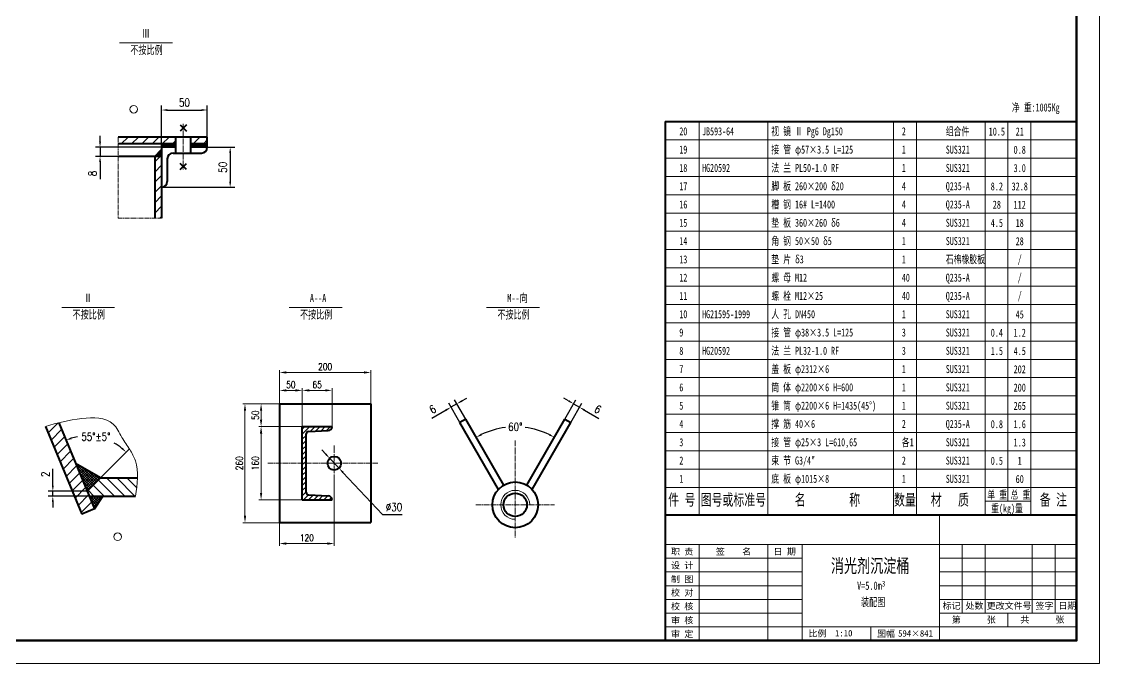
# Model space of a CAD drawing. Extents: x 588 to 78012, y -1551 to 8332.
# Drawn here: x 14825 to 19539, y 1188 to 3995 of the extents above; entities that cross this region are included whole.
import ezdxf
from ezdxf.enums import TextEntityAlignment as Align

# ---------------------------------------------------------------- set-up
doc = ezdxf.new("R2010")
doc.units = 0
doc.header["$LTSCALE"] = 10
doc.header["$PDMODE"] = 1
for name, pattern in [('JXX-L', [2.95, 1.9, -0.25, 0.15, -0.25, 0.15, -0.25]), ('ZXX-L', [3.28, 2.5, -0.3, 0.18, -0.3]), ('ZXX-S', [1.27, 0.75, -0.2, 0.12, -0.2])]:
    doc.linetypes.add(name, pattern=pattern)
doc.layers.get('Defpoints').update_dxf_attribs({"linetype": 'CONTINUOUS'})
doc.layers.add('5剖面线层', color=2, linetype='CONTINUOUS')
doc.layers.add('7标注层', color=4, linetype='CONTINUOUS')
for name, color, linetype, lineweight in [('A 粗实线', 1, 'CONTINUOUS', 40), ('B 细实线', 7, 'CONTINUOUS', 18), ('C 文 字', 2, 'CONTINUOUS', 20), ('D 短中心线', 3, 'ZXX-S', 18), ('E 长中心线', 3, 'ZXX-L', 18), ('I 长双点线', 3, 'JXX-L', 18), ('J 标注尺寸', 2, 'CONTINUOUS', 18)]:
    doc.layers.add(name, color=color, linetype=linetype, lineweight=lineweight)
doc.styles.add('HZTXT', font='SIMFANG.TTF', dxfattribs={"width": 0.75})
doc.styles.get("Standard").update_dxf_attribs({"font": 'SIMFANG.TTF'})
doc.styles.add('TH_GBDIM', font='romans.shx', dxfattribs={"width": 0.8, "bigfont": 'gbcbig.shx'})
doc.styles.add('标题中文', font='SIMFANG.TTF', dxfattribs={"width": 0.7})
doc.dimstyles.new('TH_GBDIM', dxfattribs={"dimscale": 10, "dimtxt": 3.5, "dimasz": 2.5, "dimexe": 2, "dimexo": 0, "dimgap": 1.5, "dimtad": 1, "dimdec": 1, "dimzin": 0, "dimdsep": 46, "dimtxsty": 'TH_GBDIM', "dimcen": 2.5, "dimclrd": 130, "dimclre": 130, "dimclrt": 3, "dimadec": 0, "dimazin": 0, "dimtfac": 0.714286, "dimtdec": 1, "dimtmove": 0, "dimatfit": 3, "dimfxl": 0, "dimtolj": 1, "dimtzin": 0, "dimlwd": -1, "dimlwe": -1, "dimarcsym": 0})
doc.dimstyles.new('通用标注4.0', dxfattribs={"dimscale": 10, "dimtxt": 3, "dimasz": 3, "dimexe": 1, "dimexo": 0, "dimgap": 1, "dimtad": 1, "dimdec": 0, "dimzin": 0, "dimdsep": 46, "dimtxsty": 'Standard', "dimcen": 0, "dimadec": 0, "dimazin": 0, "dimtfac": 0.375, "dimtdec": 0, "dimtmove": 2, "dimatfit": 3, "dimfxl": 0, "dimtzin": 0, "dimarcsym": 0})
pattern_1 = [(45, (-114754.754, -29586.4485), (-5.61266008, 5.61266008), []), (135, (-114754.754, -29586.4485), (-5.61266008, -5.61266008), [])]
pattern_2 = [(45, (-55527.978, -38187.74), (-22.45064, 22.45064), [])]

# ---------------------------------------------------------------- blocks, each defined once
blk = doc.blocks.new('*D98')
at = {"layer": '7标注层', "color": 130}
for p, q in [((14961.9, 1966), (14961.9, 2039.6)), ((15111.8, 1941), (14941.9, 1941)), ((14961.9, 1919.8), (14961.9, 1941)), ((15120.6, 1919.8), (14941.9, 1919.8)), ((14961.9, 1894.8), (14961.9, 1869.8))]:
    blk.add_line(p, q, dxfattribs=at)
for points in [[(14957.7, 1966), (14966, 1966), (14961.9, 1941)], [(14957.7, 1894.8), (14966, 1894.8), (14961.9, 1919.8)]]:
    blk.add_solid(points, dxfattribs=at)
at = {"layer": 'Defpoints', "color": 0}
for p in [(14961.9, 1941), (15111.8, 1941), (15120.6, 1919.8)]:
    blk.add_point(p, dxfattribs=at)
at = {"layer": '7标注层', "color": 3, "insert": (14929.4, 2015.3), "char_height": 35, "attachment_point": 5, "rotation": 90, "style": 'TH_GBDIM'}
blk.add_mtext('\\A1;2{}{}', dxfattribs=at)
blk = doc.blocks.new('*D99')
at = {"layer": '7标注层', "color": 130}
blk.add_line((15170.6, 1999.8), (15297, 2126.1), dxfattribs=at)
for start, end in [(100.0475, 106.5756), (50.9244, 60.6753)]:
    blk.add_arc((15111.8, 1941), 241.9, start, end, dxfattribs=at)
for points in [[(15044.2, 2168.9), (15041.4, 2176.7), (15019.3, 2164.4)], [(15267.1, 2131.8), (15261.5, 2125.7), (15282.9, 2112)]]:
    blk.add_solid(points, dxfattribs=at)
at = {"layer": 'Defpoints', "color": 0}
for p in [(14987.7, 2240.6), (15204.4, 2164.4), (15170.6, 1999.8), (15111.8, 1941), (15143.7, 1864.1)]:
    blk.add_point(p, dxfattribs=at)
at = {"layer": '7标注层', "color": 3, "insert": (15150, 2179.8), "char_height": 35, "attachment_point": 5, "style": 'TH_GBDIM'}
blk.add_mtext('\\A1;55%%d%%p5%%d', dxfattribs=at)
blk = doc.blocks.new('*D101')
at = {"layer": 'C 文 字', "color": 0}
for p, q in [((15953, 2323.7), (15953, 2470.6)), ((15983, 2460.6), (16323, 2460.6)), ((16353, 2323.7), (16353, 2470.6))]:
    blk.add_line(p, q, dxfattribs=at)
for points in [[(15983, 2465.6), (15983, 2455.6), (15953, 2460.6)], [(16323, 2465.6), (16323, 2455.6), (16353, 2460.6)]]:
    blk.add_solid(points, dxfattribs=at)
at = {"layer": 'Defpoints', "color": 0}
for p in [(16353, 2460.6), (15953, 2323.7), (16353, 2323.7)]:
    blk.add_point(p, dxfattribs=at)
at = {"layer": 'C 文 字', "color": 0, "insert": (16153, 2485.6), "char_height": 30, "attachment_point": 5, "style": 'TH_GBDIM'}
blk.add_mtext('200', dxfattribs=at)
blk = doc.blocks.new('*D102')
at = {"layer": 'C 文 字', "color": 0}
for p, q in [((15953, 2323.7), (15792.3, 2323.7)), ((15802.3, 2293.7), (15802.3, 1833.7)), ((15953, 1803.7), (15792.3, 1803.7))]:
    blk.add_line(p, q, dxfattribs=at)
for points in [[(15797.3, 2293.7), (15807.3, 2293.7), (15802.3, 2323.7)], [(15797.3, 1833.7), (15807.3, 1833.7), (15802.3, 1803.7)]]:
    blk.add_solid(points, dxfattribs=at)
at = {"layer": 'Defpoints', "color": 0}
for p in [(15953, 2323.7), (15802.3, 1803.7), (15953, 1803.7)]:
    blk.add_point(p, dxfattribs=at)
at = {"layer": 'C 文 字', "color": 0, "insert": (15777.3, 2063.7), "char_height": 30, "attachment_point": 5, "rotation": 90, "style": 'TH_GBDIM'}
blk.add_mtext('260', dxfattribs=at)
blk = doc.blocks.new('*D103')
at = {"layer": 'C 文 字', "color": 0}
for p, q in [((15953, 2323.7), (15953, 2392.2)), ((15983, 2382.2), (16023, 2382.2)), ((16053, 2223.7), (16053, 2392.2))]:
    blk.add_line(p, q, dxfattribs=at)
for points in [[(15983, 2387.2), (15983, 2377.2), (15953, 2382.2)], [(16023, 2387.2), (16023, 2377.2), (16053, 2382.2)]]:
    blk.add_solid(points, dxfattribs=at)
at = {"layer": 'Defpoints', "color": 0}
for p in [(16053, 2382.2), (15953, 2323.7), (16053, 2223.7)]:
    blk.add_point(p, dxfattribs=at)
at = {"layer": 'C 文 字', "color": 0, "insert": (16003, 2407.2), "char_height": 30, "attachment_point": 5, "style": 'TH_GBDIM'}
blk.add_mtext('50', dxfattribs=at)
blk = doc.blocks.new('*D104')
at = {"layer": 'C 文 字', "color": 0}
for p, q in [((15953, 2323.7), (15862.7, 2323.7)), ((15872.7, 2293.7), (15872.7, 2253.7)), ((16053, 2223.7), (15862.7, 2223.7))]:
    blk.add_line(p, q, dxfattribs=at)
for points in [[(15867.7, 2293.7), (15877.7, 2293.7), (15872.7, 2323.7)], [(15867.7, 2253.7), (15877.7, 2253.7), (15872.7, 2223.7)]]:
    blk.add_solid(points, dxfattribs=at)
at = {"layer": 'Defpoints', "color": 0}
for p in [(15953, 2323.7), (15872.7, 2223.7), (16053, 2223.7)]:
    blk.add_point(p, dxfattribs=at)
at = {"layer": 'C 文 字', "color": 0, "insert": (15847.7, 2273.7), "char_height": 30, "attachment_point": 5, "rotation": 90, "style": 'TH_GBDIM'}
blk.add_mtext('50', dxfattribs=at)
blk = doc.blocks.new('*D105')
at = {"layer": 'C 文 字', "color": 0}
for p, q in [((15916.7, 2223.7), (15862.7, 2223.7)), ((15872.7, 2193.7), (15872.7, 1933.7)), ((16053, 1903.7), (15862.7, 1903.7))]:
    blk.add_line(p, q, dxfattribs=at)
for points in [[(15867.7, 2193.7), (15877.7, 2193.7), (15872.7, 2223.7)], [(15867.7, 1933.7), (15877.7, 1933.7), (15872.7, 1903.7)]]:
    blk.add_solid(points, dxfattribs=at)
at = {"layer": 'Defpoints', "color": 0}
for p in [(15916.7, 2223.7), (15872.7, 1903.7), (16053, 1903.7)]:
    blk.add_point(p, dxfattribs=at)
at = {"layer": 'C 文 字', "color": 0, "insert": (15847.7, 2063.7), "char_height": 30, "attachment_point": 5, "rotation": 90, "style": 'TH_GBDIM'}
blk.add_mtext('160', dxfattribs=at)
blk = doc.blocks.new('*D106')
at = {"layer": 'C 文 字', "color": 0}
for p, q in [((16053, 2355.2), (16053, 2392.2)), ((16083, 2382.2), (16153, 2382.2)), ((16183, 2223.7), (16183, 2392.2))]:
    blk.add_line(p, q, dxfattribs=at)
for points in [[(16083, 2387.2), (16083, 2377.2), (16053, 2382.2)], [(16153, 2387.2), (16153, 2377.2), (16183, 2382.2)]]:
    blk.add_solid(points, dxfattribs=at)
at = {"layer": 'Defpoints', "color": 0}
for p in [(16183, 2382.2), (16053, 2355.2), (16183, 2223.7)]:
    blk.add_point(p, dxfattribs=at)
at = {"layer": 'C 文 字', "color": 0, "insert": (16118, 2407.2), "char_height": 30, "attachment_point": 5, "style": 'TH_GBDIM'}
blk.add_mtext('65', dxfattribs=at)
blk = doc.blocks.new('*D107')
at = {"layer": 'C 文 字', "color": 0}
for p, q in [((16193, 1985.7), (16193, 1702.4)), ((15953, 1803.7), (15953, 1702.4)), ((15983, 1712.4), (16163, 1712.4))]:
    blk.add_line(p, q, dxfattribs=at)
for points in [[(15983, 1717.4), (15983, 1707.4), (15953, 1712.4)], [(16163, 1717.4), (16163, 1707.4), (16193, 1712.4)]]:
    blk.add_solid(points, dxfattribs=at)
at = {"layer": 'Defpoints', "color": 0}
for p in [(16193, 1985.7), (15953, 1803.7), (16193, 1712.4)]:
    blk.add_point(p, dxfattribs=at)
at = {"layer": 'C 文 字', "color": 0, "insert": (16073, 1737.4), "char_height": 30, "attachment_point": 5, "style": 'TH_GBDIM'}
blk.add_mtext('120', dxfattribs=at)
blk = doc.blocks.new('*D108')
at = {"layer": '7标注层', "color": 130}
for p, q in [((16155.4, 2103.8), (16138.3, 2122)), ((16172.5, 2085.6), (16213.6, 2041.9)), ((16230.7, 2023.6), (16403.7, 1839.4)), ((16403.7, 1839.4), (16489.4, 1839.4))]:
    blk.add_line(p, q, dxfattribs=at)
for points in [[(16158.4, 2106.7), (16152.3, 2101), (16172.5, 2085.6)], [(16233.7, 2026.5), (16227.7, 2020.8), (16213.6, 2041.9)]]:
    blk.add_solid(points, dxfattribs=at)
at = {"layer": 'Defpoints', "color": 0}
for p in [(16172.5, 2085.6), (16213.6, 2041.9)]:
    blk.add_point(p, dxfattribs=at)
at = {"layer": '7标注层', "color": 3, "insert": (16454.1, 1871.9), "char_height": 35, "attachment_point": 5, "style": 'TH_GBDIM'}
blk.add_mtext('\\A1;%%c30{}{}', dxfattribs=at)
blk = doc.blocks.new('*D110')
at = {"layer": '7标注层', "color": 130}
for start, end in [(97.2395, 115.8012), (64.1988, 82.7605)]:
    blk.add_arc((16984.3, 1881.7), 341.2, start, end, dxfattribs=at)
for points in [[(16837.7, 2185.2), (16833.8, 2192.6), (16813.7, 2177.2)], [(17134.7, 2192.6), (17130.8, 2185.2), (17154.9, 2177.2)]]:
    blk.add_solid(points, dxfattribs=at)
at = {"layer": 'Defpoints', "color": 0}
for p in [(16767.7, 2256.9), (17043.5, 2217.8), (17200.9, 2256.9), (16934.3, 1968.3), (17034.3, 1968.3)]:
    blk.add_point(p, dxfattribs=at)
at = {"layer": '7标注层', "color": 3, "insert": (16984.3, 2222.9), "char_height": 35, "attachment_point": 5, "style": 'TH_GBDIM'}
blk.add_mtext('\\A1;60%%d{}{}', dxfattribs=at)
blk = doc.blocks.new('*D111')
at = {"layer": '7标注层', "color": 130}
for p, q in [((16741.7, 2241.9), (16693.2, 2325.9)), ((16729.1, 2323.6), (16703.2, 2308.6)), ((16767.7, 2256.9), (16719.1, 2340.9)), ((16750.8, 2336.1), (16772.4, 2348.6)), ((16681.5, 2296.1), (16618.9, 2260))]:
    blk.add_line(p, q, dxfattribs=at)
for points in [[(16748.7, 2339.7), (16752.9, 2332.5), (16729.1, 2323.6)], [(16679.4, 2299.7), (16683.6, 2292.5), (16703.2, 2308.6)]]:
    blk.add_solid(points, dxfattribs=at)
at = {"layer": 'Defpoints', "color": 0}
for p in [(16703.2, 2308.6), (16741.7, 2241.9), (16767.7, 2256.9)]:
    blk.add_point(p, dxfattribs=at)
at = {"layer": '7标注层', "color": 3, "insert": (16623.1, 2299.9), "char_height": 35, "attachment_point": 5, "rotation": 30, "style": 'TH_GBDIM'}
blk.add_mtext('\\A1;6{}{}', dxfattribs=at)
blk = doc.blocks.new('*D112')
at = {"layer": '7标注层', "color": 130}
for p, q in [((17217.8, 2336.1), (17196.1, 2348.6)), ((17200.9, 2256.9), (17249.4, 2340.9)), ((17226.9, 2241.9), (17275.4, 2325.9)), ((17239.4, 2323.6), (17265.4, 2308.6)), ((17287, 2296.1), (17349.7, 2260))]:
    blk.add_line(p, q, dxfattribs=at)
for points in [[(17219.8, 2339.7), (17215.7, 2332.5), (17239.4, 2323.6)], [(17289.1, 2299.7), (17285, 2292.5), (17265.4, 2308.6)]]:
    blk.add_solid(points, dxfattribs=at)
at = {"layer": 'Defpoints', "color": 0}
for p in [(17265.4, 2308.6), (17200.9, 2256.9), (17226.9, 2241.9)]:
    blk.add_point(p, dxfattribs=at)
at = {"layer": '7标注层', "color": 3, "insert": (17345.4, 2299.9), "char_height": 35, "attachment_point": 5, "rotation": 330, "style": 'TH_GBDIM'}
blk.add_mtext('\\A1;6{}{}', dxfattribs=at)
blk = doc.blocks.new('*D140')
at = {"layer": '7标注层', "color": 130}
for p, q in [((15168.4, 3470.5), (15168.4, 3495.5)), ((15437.5, 3445.5), (15148.4, 3445.5)), ((15168.4, 3445.5), (15168.4, 3405.5)), ((15247.5, 3405.5), (15148.4, 3405.5)), ((15168.4, 3380.5), (15168.4, 3306.8))]:
    blk.add_line(p, q, dxfattribs=at)
for points in [[(15164.3, 3470.5), (15172.6, 3470.5), (15168.4, 3445.5)], [(15164.3, 3380.5), (15172.6, 3380.5), (15168.4, 3405.5)]]:
    blk.add_solid(points, dxfattribs=at)
at = {"layer": 'Defpoints', "color": 0}
for p in [(15437.5, 3445.5), (15168.4, 3405.5), (15247.5, 3405.5)]:
    blk.add_point(p, dxfattribs=at)
at = {"layer": '7标注层', "color": 3, "insert": (15135.9, 3331.1), "char_height": 35, "attachment_point": 5, "rotation": 90, "style": 'TH_GBDIM'}
blk.add_mtext('\\A1;8{}{}', dxfattribs=at)
blk = doc.blocks.new('*D141')
at = {"layer": '7标注层', "color": 130}
for p, q in [((15437.5, 3460.5), (15437.5, 3628.6)), ((15462.5, 3608.6), (15612.5, 3608.6)), ((15637.5, 3490.5), (15637.5, 3628.6))]:
    blk.add_line(p, q, dxfattribs=at)
for points in [[(15462.5, 3612.8), (15462.5, 3604.4), (15437.5, 3608.6)], [(15612.5, 3612.8), (15612.5, 3604.4), (15637.5, 3608.6)]]:
    blk.add_solid(points, dxfattribs=at)
at = {"layer": 'Defpoints', "color": 0}
for p in [(15637.5, 3608.6), (15637.5, 3490.5), (15437.5, 3460.5)]:
    blk.add_point(p, dxfattribs=at)
at = {"layer": '7标注层', "color": 3, "insert": (15537.5, 3641.1), "char_height": 35, "attachment_point": 5, "style": 'TH_GBDIM'}
blk.add_mtext('\\A1;50{}{}', dxfattribs=at)
blk = doc.blocks.new('*D142')
at = {"layer": '7标注层', "color": 130}
for p, q in [((15637.5, 3445.5), (15757.6, 3445.5)), ((15737.6, 3420.5), (15737.6, 3295.5)), ((15437.5, 3270.5), (15757.6, 3270.5))]:
    blk.add_line(p, q, dxfattribs=at)
for points in [[(15733.4, 3420.5), (15741.8, 3420.5), (15737.6, 3445.5)], [(15733.4, 3295.5), (15741.8, 3295.5), (15737.6, 3270.5)]]:
    blk.add_solid(points, dxfattribs=at)
at = {"layer": 'Defpoints', "color": 0}
for p in [(15637.5, 3445.5), (15437.5, 3270.5), (15737.6, 3270.5)]:
    blk.add_point(p, dxfattribs=at)
at = {"layer": '7标注层', "color": 3, "insert": (15705.1, 3358), "char_height": 35, "attachment_point": 5, "rotation": 90, "style": 'TH_GBDIM'}
blk.add_mtext('\\A1;50{}{}', dxfattribs=at)

msp = doc.modelspace()

# ---------------------------------------------------------------- hatches: boundary and pattern name
at = {"layer": '5剖面线层'}
h = msp.add_hatch(dxfattribs=at)
h.set_pattern_fill('ANSI31', color=256, scale=10, style=0)
h.set_pattern_definition(pattern_2)
h.paths.add_polyline_path([(15500.05, 3490.47), (15247.55, 3490.47), (15247.55, 3460.47), (15500.05, 3460.47)])
h.paths.add_polyline_path([(15637.55, 3490.47), (15565.05, 3490.47), (15565.05, 3460.47), (15637.55, 3460.47)])
h = msp.add_hatch(dxfattribs=at)
h.set_pattern_fill('ANSI37', color=256, scale=1.25, style=0)
h.set_pattern_definition([(45, (-55527.9775, -38187.7384), (-2.80633004, 2.80633004), []), (135, (-55527.9775, -38187.7384), (-2.80633004, -2.80633004), [])])
h.paths.add_polyline_path([(15437.55, 3435.47), (15407.55, 3405.47), (15437.55, 3405.47)])
h.paths.add_polyline_path([(15500.05, 3460.47), (15437.55, 3460.47), (15437.55, 3445.47), (15500.05, 3445.47)])
h.paths.add_polyline_path([(15637.55, 3460.47), (15565.05, 3460.47), (15565.05, 3445.47), (15637.55, 3445.47)])
h = msp.add_hatch(dxfattribs=at)
h.set_pattern_fill('ANSI31', color=256, scale=10, style=0)
h.set_pattern_definition(pattern_2)
h.paths.add_polyline_path([(15437.55, 3405.47), (15407.55, 3405.47), (15407.55, 3134.93), (15437.55, 3134.93)])
h = msp.add_hatch(dxfattribs=at)
h.set_pattern_fill('ANSI31', color=256, scale=10, style=0)
h.set_pattern_definition([(45, (197.492, 70.71), (-22.45064, 22.45064), [])])
edge = h.paths.add_edge_path()
edge.add_spline(control_points=[(14987.74, 2240.6), (14967.98, 2235.66), (14948.63, 2230.3), (14929.28, 2224.93)], knot_values=[0, 0, 0, 0, 6.2306818, 6.2306818, 6.2306818, 6.2306818], degree=3, periodic=0)
edge.add_line((14929.28, 2224.93), (15088.27, 1841.1))
edge.add_line((15088.27, 1841.1), (15143.7, 1864.06))
edge.add_line((15143.7, 1864.06), (14987.74, 2240.6))
h = msp.add_hatch(dxfattribs=at)
h.set_pattern_fill('ANSI31', color=256, scale=5, style=0)
h.set_pattern_definition([(45, (122.55, 0), (-11.22532, 11.22532), [])])
h.paths.add_polyline_path([(16183.04, 2223.74), (16053.04, 2223.74), (16053.04, 2063.74), (16070.04, 2063.74), (16070.04, 2192.18, -0.3988294), (16079.51, 2202.16), (16166.04, 2206.74, 0.4142136)])
h.paths.add_polyline_path([(16070.04, 2063.74), (16053.04, 2063.74), (16053.04, 1903.74), (16183.04, 1903.74, 0.4142136), (16166.04, 1920.74), (16079.51, 1925.31, -0.3988294), (16070.04, 1935.3)])
h = msp.add_hatch(dxfattribs=at)
h.set_pattern_fill('ANSI37', color=256, scale=2.5, style=0)
h.set_pattern_definition(pattern_1)
h.paths.add_polyline_path([(15170.63, 1999.75), (15061.37, 2062.84), (15111.85, 1940.97)])
h = msp.add_hatch(dxfattribs=at)
h.set_pattern_fill('ANSI31', color=256, scale=10, angle=90, style=0)
h.set_pattern_definition([(135, (197.492, 70.71), (-22.45064, -22.45064), [])])
edge = h.paths.add_edge_path()
edge.add_spline(control_points=[(15322.76, 1919.75), (15326.95, 1946.64), (15331.15, 1973.53), (15332.15, 1999.75)], knot_values=[56.6914975, 56.6914975, 56.6914975, 56.6914975, 64.4964775, 64.4964775, 64.4964775, 64.4964775], degree=3, periodic=0)
edge.add_line((15332.15, 1999.75), (15170.63, 1999.75))
edge.add_line((15170.63, 1999.75), (15111.85, 1940.97))
edge.add_line((15111.85, 1940.97), (15120.63, 1919.75))
edge.add_line((15120.63, 1919.75), (15322.76, 1919.75))
h = msp.add_hatch(dxfattribs=at)
h.set_pattern_fill('ANSI37', color=256, scale=2.5, style=0)
h.set_pattern_definition(pattern_1)
h.paths.add_polyline_path([(15120.63, 1919.75), (15143.7, 1864.06), (15181.28, 1919.75)])

# ---------------------------------------------------------------- linework, layer by layer
at = {"layer": 'A 粗实线'}
for p, q in [((15546.01, 3543.12), (15519.08, 3516.19)), ((15519.08, 3543.12), (15546.01, 3516.19)), ((17639.3, 3558), (17639.3, 1838)), ((17639.3, 3558), (19439.3, 3558)), ((15637.55, 3490.47), (15247.55, 3490.47)), ((15500.05, 3420.47), (15500.05, 3490.47)), ((15565.05, 3420.47), (15565.05, 3490.47)), ((15637.55, 3445.47), (15637.55, 3490.47)), ((15500.05, 3460.47), (15247.55, 3460.47)), ((15437.55, 3460.47), (15437.55, 3134.93)), ((15500.05, 3445.47), (15437.55, 3445.47)), ((15637.55, 3460.47), (15565.05, 3460.47)), ((15637.55, 3445.47), (15565.05, 3445.47)), ((15437.55, 3405.47), (15247.55, 3405.47)), ((15407.55, 3405.47), (15437.55, 3435.47)), ((15407.55, 3405.47), (15407.55, 3134.93)), ((15462.55, 3395.47), (15462.55, 3295.47)), ((15487.55, 3420.47), (15612.55, 3420.47)), ((15519.08, 3347.83), (15546.01, 3374.76)), ((15546.01, 3347.83), (15519.08, 3374.76)), ((15953.04, 2323.74), (15953.04, 1803.74)), ((15953.04, 2323.74), (16353.04, 2323.74)), ((16353.04, 2323.74), (16353.04, 1803.74)), ((14929.28, 2224.93), (15088.27, 1841.1)), ((14987.74, 2240.6), (15143.7, 1864.06)), ((16053.04, 1903.74), (16053.04, 2223.74)), ((16053.04, 2223.74), (16183.04, 2223.74)), ((16767.65, 2256.93), (16741.67, 2241.93)), ((16910.6, 1949.34), (16741.67, 2241.93)), ((16934.28, 1968.33), (16767.65, 2256.93)), ((17034.28, 1968.33), (17200.9, 2256.93)), ((17057.95, 1949.34), (17226.88, 2241.93)), ((17200.9, 2256.93), (17226.88, 2241.93)), ((16070.04, 1935.3), (16070.04, 2192.18)), ((16079.51, 2202.16), (16166.04, 2206.74)), ((15170.63, 1999.75), (15061.37, 2062.84)), ((15170.63, 1999.75), (15111.85, 1940.97)), ((15170.63, 1999.75), (15332.15, 1999.75)), ((15120.63, 1919.75), (15322.76, 1919.75)), ((15143.7, 1864.06), (15181.28, 1919.75)), ((16053.04, 1903.74), (16183.04, 1903.74)), ((16079.51, 1925.31), (16166.04, 1920.74)), ((15143.7, 1864.06), (15088.27, 1841.1)), ((15953.04, 1803.74), (16353.04, 1803.74)), ((17639.3, 1838), (19439.3, 1838))]:
    msp.add_line(p, q, dxfattribs=at)
at = {"layer": 'A 粗实线', "color": 1}
msp.add_line((17639.3, 1838), (17639.3, 1288), dxfattribs=at)
at = {"layer": 'A 粗实线', "color": 5, "lineweight": 120}
msp.add_lwpolyline([(11379.3, 1288), (19439.3, 1288), (19439.3, 7028), (11379.3, 7028)], close=True, dxfattribs=at)
at = {"layer": 'A 粗实线'}
for centre, radius in [((16193.04, 2063.74), 30), ((16984.28, 1881.73), 100), ((16984.28, 1881.73), 51.01)]:
    msp.add_circle(centre, radius, dxfattribs=at)
for centre, radius, start, end in [((15612.55, 3445.47), 25, 270, 0), ((15487.55, 3395.47), 25, 90, 180), ((15437.55, 3295.47), 25, 270, 0), ((16166.04, 2223.74), 17, 270, 360), ((16080.04, 2192.18), 10, 93.02573, 180), ((16080.04, 1935.3), 10, 180, 266.97427), ((16166.04, 1903.74), 17, 360, 90)]:
    msp.add_arc(centre, radius, start, end, dxfattribs=at)
at = {"layer": 'B 细实线'}
for p, q in [((17789.3, 1838), (17789.3, 3558)), ((18089.3, 1838), (18089.3, 3558)), ((18639.3, 1838), (18639.3, 3558)), ((18739.3, 1838), (18739.3, 3558)), ((19039.3, 1838), (19039.3, 3558)), ((19139.3, 1898), (19139.3, 3558)), ((19239.3, 1838), (19239.3, 3558)), ((17639.3, 3478), (19439.3, 3478)), ((17639.3, 3398), (19439.3, 3398)), ((17639.3, 3318), (19439.3, 3318)), ((17639.3, 3238), (19439.3, 3238)), ((17639.3, 3158), (19439.3, 3158)), ((17639.3, 3078), (19439.3, 3078)), ((17639.3, 2998), (19439.3, 2998)), ((17639.3, 2918), (19439.3, 2918)), ((17639.3, 2838), (19439.3, 2838)), ((17639.3, 2758), (19439.3, 2758)), ((17639.3, 2678), (19439.3, 2678)), ((17639.3, 2598), (19439.3, 2598)), ((17639.3, 2518), (19439.3, 2518)), ((17639.3, 2438), (19439.3, 2438)), ((17639.3, 2358), (19439.3, 2358)), ((17639.3, 2278), (19439.3, 2278)), ((17639.3, 2198), (19439.3, 2198)), ((17639.3, 2118), (19439.3, 2118)), ((17639.3, 2038), (19439.3, 2038)), ((17639.3, 1958), (19439.3, 1958)), ((19039.3, 1898), (19239.3, 1898)), ((18839.3, 1838), (18839.3, 1288)), ((17639.3, 1708), (19439.3, 1708)), ((17789.3, 1708), (17789.3, 1288)), ((18089.3, 1708), (18089.3, 1288)), ((18239.3, 1708), (18239.3, 1288)), ((18939.3, 1708), (18939.3, 1408)), ((19039.3, 1708), (19039.3, 1408)), ((19245.77, 1708), (19245.77, 1408)), ((19345.77, 1708), (19345.77, 1408)), ((17639.3, 1648), (18239.3, 1648)), ((18839.3, 1648), (19439.3, 1648)), ((17639.3, 1588), (18239.3, 1588)), ((18839.3, 1588), (19439.3, 1588)), ((17639.3, 1528), (18239.3, 1528)), ((18839.3, 1528), (19439.3, 1528)), ((17639.3, 1468), (18239.3, 1468)), ((18839.3, 1468), (19439.3, 1468)), ((17639.3, 1408), (18239.3, 1408)), ((18839.3, 1408), (19439.3, 1408)), ((19139.3, 1348), (19139.3, 1408)), ((17639.3, 1348), (19439.3, 1348)), ((18539.3, 1348), (18539.3, 1288))]:
    msp.add_line(p, q, dxfattribs=at)
msp.add_lwpolyline([(11129.3, 1188), (19539.3, 1188), (19539.3, 7128), (11129.3, 7128)], close=True, dxfattribs=at)
msp.add_arc((16984.28, 1881.73), 63.39, 0, 270, dxfattribs=at)
at = {"layer": 'C 文 字'}
for centre, radius in [((15315.72, 3611.8), 16.77), ((15245.67, 1742.05), 16.88)]:
    msp.add_circle(centre, radius, dxfattribs=at)
msp.add_spline([(14929.28, 2224.93), (15089.22, 2259.54), (15225.45, 2235.23), (15264.37, 2176.9), (15298.43, 2123.42), (15322.76, 2074.81), (15322.76, 1919.75)], degree=3, dxfattribs=at)
at = {"layer": 'D 短中心线'}
msp.add_line((16193.04, 2141.74), (16193.04, 1985.74), dxfattribs=at)
at = {"layer": 'E 长中心线'}
for p, q in [((15532.55, 3548.69), (15532.55, 3348.91)), ((16984.28, 2162.68), (16984.28, 1738.94)), ((15902.41, 2063.74), (16383.04, 2063.74)), ((16812.31, 1881.73), (17156.24, 1881.73))]:
    msp.add_line(p, q, dxfattribs=at)
at = {"layer": 'I 长双点线'}
for p, q in [((15247.55, 3490.47), (15247.55, 3134.93)), ((15247.55, 3134.93), (15437.55, 3134.93))]:
    msp.add_line(p, q, dxfattribs=at)
at = {"layer": 'J 标注尺寸'}
for p, q in [((15253.23, 3901.78), (15484.58, 3901.78)), ((15000.61, 2744.67), (15231.96, 2744.67)), ((15995.33, 2744.67), (16226.68, 2744.67)), ((16858.53, 2744.67), (17089.89, 2744.67))]:
    msp.add_line(p, q, dxfattribs=at)

# ---------------------------------------------------------------- texts
at = {"layer": 'C 文 字', "style": '标题中文', "width": 0.7}
for s, p in [('Ⅲ', (15350.77, 3925.39)), ('不按比例', (15300.97, 3853.18)), ('Ⅱ', (15098.15, 2768.28)), ('A--A', (16085.96, 2768.28)), ('M--向', (16949.16, 2768.28)), ('不按比例', (15048.35, 2696.07)), ('不按比例', (16043.07, 2696.07)), ('不按比例', (16906.27, 2696.07))]:
    msp.add_text(s, height=36, dxfattribs=at).set_placement(p)
at = {"layer": 'C 文 字', "style": 'HZTXT', "width": 0.75}
for s, p in [('10.5', (19090.64, 3514.32)), ('21', (19190.64, 3514.32)), ('0.8', (19190.64, 3434.32)), ('3.0', (19190.64, 3354.32)), ('8.2', (19090.64, 3274.32)), ('32.8', (19190.64, 3274.32)), ('28', (19090.64, 3194.32)), ('112', (19190.64, 3194.32)), ('4.5', (19090.64, 3114.32)), ('18', (19190.64, 3114.32)), ('28', (19190.64, 3034.32)), ('/', (19190.64, 2954.32)), ('/', (19190.64, 2874.32)), ('/', (19190.64, 2794.32)), ('45', (19190.64, 2714.32)), ('0.4', (19090.64, 2634.32)), ('1.2', (19190.64, 2634.32)), ('1.5', (19090.64, 2554.32)), ('4.5', (19190.64, 2554.32)), ('202', (19190.64, 2474.32)), ('200', (19190.64, 2394.32)), ('265', (19190.64, 2314.32)), ('0.8', (19090.64, 2234.32)), ('1.6', (19190.64, 2234.32)), ('1.3', (19190.64, 2154.32)), ('0.5', (19090.64, 2074.32)), ('1', (19190.64, 2074.32)), ('60', (19190.64, 1994.32))]:
    msp.add_text(s, height=35, dxfattribs=at).set_placement(p, align=Align.MIDDLE)
at = {"layer": 'C 文 字', "style": '标题中文', "oblique": 0.5}
msp.add_text('职 责', height=28, rotation=0.09587, dxfattribs=at).set_placement((17714.16, 1677.44), align=Align.MIDDLE_CENTER)
for s, p in [('签    名', (17938.72, 1678.49)), ('日 期', (18162.62, 1677.89)), ('设 计', (17714.16, 1617.44)), ('制 图', (17714.16, 1557.44)), ('校 对', (17714.16, 1498.5)), ('校 核', (17714.16, 1438.5)), ('标记', (18892.58, 1441.16)), ('处数', (18992.58, 1441.16)), ('更改文件号', (19144.2, 1441.16)), ('签字', (19299.05, 1441.16)), ('日期', (19399.05, 1441.16)), ('审 核', (17714.16, 1377.44)), ('第      张', (18989.62, 1380.2)), ('共      张', (19289.62, 1380.2)), ('审 定', (17714.16, 1317.44)), ('比例', (18305.94, 1320.02)), ('1:10', (18420.76, 1320.02)), ('图幅', (18605.94, 1319.12)), ('594×841', (18734.84, 1319.12))]:
    msp.add_text(s, height=28, rotation=0.09587, dxfattribs=at).set_placement(p, align=Align.MIDDLE)
at = {"layer": 'J 标注尺寸', "style": '标题中文', "width": 0.7}
for s, height, p in [('净 重:1005Kg', 35, (19156.57, 3602.17)), ('视 镜 Ⅱ Pg6 Dg150', 35, (18104.31, 3498)), ('组合件', 35, (18867.26, 3498)), ('20', 35, (17701.87, 3498)), ('JB593-64', 35, (17801.33, 3498)), ('2', 35, (18675.11, 3498)), ('19', 35, (17701.87, 3418)), ('接 管 φ57×3.5 L=125', 35, (18104.31, 3418)), ('1', 35, (18675.11, 3418)), ('SUS321', 35, (18867.26, 3418)), ('18', 35, (17701.87, 3338)), ('HG20592', 35, (17801.33, 3338)), ('法 兰 PL50-1.0 RF', 35, (18104.31, 3338)), ('1', 35, (18675.11, 3338)), ('SUS321', 35, (18867.26, 3338)), ('17', 35, (17701.87, 3258)), ('脚 板 260×200 δ20', 35, (18104.31, 3258)), ('4', 35, (18675.11, 3258)), ('Q235-A', 35, (18867.26, 3258)), ('16', 35, (17701.87, 3178)), ('槽 钢 16# L=1400', 35, (18104.31, 3178)), ('4', 35, (18675.11, 3178)), ('Q235-A', 35, (18867.26, 3178)), ('15', 35, (17701.87, 3098)), ('垫 板 360×260 δ6', 35, (18104.31, 3098)), ('4', 35, (18675.11, 3098)), ('SUS321', 35, (18867.26, 3098)), ('14', 35, (17701.87, 3018)), ('角 钢 50×50 δ5', 35, (18104.31, 3018)), ('1', 35, (18675.11, 3018)), ('SUS321', 35, (18867.26, 3018)), ('13', 35, (17701.87, 2938)), ('垫 片 δ3', 35, (18104.31, 2938)), ('1', 35, (18675.11, 2938)), ('石棉橡胶板', 35, (18867.26, 2938)), ('12', 35, (17701.87, 2858)), ('螺 母 M12', 35, (18104.31, 2858)), ('40', 35, (18675.11, 2858)), ('Q235-A', 35, (18867.26, 2858)), ('11', 35, (17701.87, 2778)), ('螺 栓 M12×25', 35, (18104.31, 2778)), ('40', 35, (18675.11, 2778)), ('Q235-A', 35, (18867.26, 2778)), ('人 孔 DN450', 35, (18104.31, 2698)), ('10', 35, (17701.87, 2698)), ('HG21595-1999', 35, (17801.33, 2698)), ('1', 35, (18675.11, 2698)), ('SUS321', 35, (18867.26, 2698)), ('9', 35, (17701.87, 2618)), ('接 管 φ38×3.5 L=125', 35, (18104.31, 2618)), ('3', 35, (18675.11, 2618)), ('SUS321', 35, (18867.26, 2618)), ('8', 35, (17701.87, 2538)), ('HG20592', 35, (17801.33, 2538)), ('法 兰 PL32-1.0 RF', 35, (18104.31, 2538)), ('3', 35, (18675.11, 2538)), ('SUS321', 35, (18867.26, 2538)), ('7', 35, (17701.87, 2458)), ('盖 板 φ2312×6', 35, (18104.31, 2458)), ('1', 35, (18675.11, 2458)), ('SUS321', 35, (18867.26, 2458)), ('6', 35, (17701.87, 2378)), ('筒 体 φ2200×6 H=600', 35, (18104.31, 2378)), ('1', 35, (18675.11, 2378)), ('SUS321', 35, (18867.26, 2378)), ('5', 35, (17701.87, 2298)), ('锥 筒 φ2200×6 H=1435(45°)', 35, (18104.31, 2298)), ('1', 35, (18675.11, 2298)), ('SUS321', 35, (18867.26, 2298)), ('4', 35, (17701.87, 2218)), ('撑 筋 40×6', 35, (18104.31, 2218)), ('2', 35, (18675.11, 2218)), ('Q235-A', 35, (18867.26, 2218)), ('3', 35, (17701.87, 2138)), ('接 管 φ25×3 L=610,65', 35, (18104.31, 2138)), ('各1', 35, (18675.11, 2138)), ('SUS321', 35, (18867.26, 2138)), ('2', 35, (17701.87, 2058)), ('束 节 G3/4"', 35, (18104.31, 2058)), ('2', 35, (18675.11, 2058)), ('SUS321', 35, (18867.26, 2058)), ('1', 35, (17701.87, 1978)), ('底 板 φ1015×8', 35, (18104.31, 1978)), ('1', 35, (18675.11, 1978)), ('SUS321', 35, (18867.26, 1978)), ('件 号', 49.98, (17653.02, 1878.87)), ('图号或标准号', 49.98, (17795.14, 1878.87)), ('名        称', 49.98, (18206.8, 1878.87)), ('数量', 49.98, (18640.89, 1878.87)), ('材   质', 49.98, (18801.87, 1878.87)), ('单 重', 35, (19049.21, 1908.47)), ('总 重', 35, (19150.96, 1908.47)), ('备 注', 49.98, (19278.36, 1878.87)), ('重(kg)量', 35, (19065.8, 1848.47)), ('消光剂沉淀桶', 59.976, (18364.81, 1585.37)), ('V=5.0m', 35.986, (18479.29, 1510.16)), ('3', 25.2, (18588.05, 1524.31)), ('装配图', 35.986, (18496.68, 1438.48))]:
    msp.add_text(s, height=height, dxfattribs=at).set_placement(p)

# ---------------------------------------------------------------- dimensions: what is measured, and where the dimension line sits
at = {"layer": '7标注层'}
dim = msp.add_linear_dim(base=(15637.55, 3608.6), p1=(15437.55, 3460.47), p2=(15637.55, 3490.47), text='50{}{}', dimstyle='TH_GBDIM', override={"dimgap": 1.5, "dimtad": 1, "dimjust": 0, "dimse1": 0, "dimse2": 0, "dimsd1": 0, "dimsd2": 0, "dimclrt": 3, "dimtvp": 0}, dxfattribs=at)
dim.commit()
dim.dimension.update_dxf_attribs({"geometry": '*D141', "text_midpoint": (15537.55, 3641.1)})
for base, p1, p2, text, picture, middle in [((15168.44, 3405.47), (15437.55, 3445.47), (15247.55, 3405.47), '8{}{}', '*D140', (15135.94, 3331.14)), ((15737.6, 3270.47), (15637.55, 3445.47), (15437.55, 3270.47), '50{}{}', '*D142', (15705.1, 3357.97)), ((14961.88, 1940.97), (15120.63, 1919.75), (15111.85, 1940.97), '2{}{}', '*D98', (14929.38, 2015.3))]:
    dim = msp.add_linear_dim(base=base, p1=p1, p2=p2, angle=90, text=text, dimstyle='TH_GBDIM', override={"dimgap": 1.5, "dimtad": 1, "dimjust": 0, "dimse1": 0, "dimse2": 0, "dimsd1": 0, "dimsd2": 0, "dimclrt": 3, "dimtvp": 0}, dxfattribs=at)
    dim.commit()
    dim.dimension.update_dxf_attribs({"geometry": picture, "text_midpoint": middle})
for p1, p2, distance, picture, middle in [((16767.65, 2256.93), (16741.67, 2241.93), -77.01, '*D111', (16623.12, 2299.93)), ((17200.9, 2256.93), (17226.88, 2241.93), 77.01, '*D112', (17345.43, 2299.93))]:
    dim = msp.add_aligned_dim(p1=p1, p2=p2, distance=distance, text='6{}{}', dimstyle='TH_GBDIM', override={"dimgap": 1.5, "dimtad": 1, "dimjust": 0, "dimse1": 0, "dimse2": 0, "dimsd1": 0, "dimsd2": 0, "dimclrt": 3, "dimtvp": 0}, dxfattribs=at)
    dim.commit()
    dim.dimension.update_dxf_attribs({"geometry": picture, "text_midpoint": middle})
dim = msp.add_angular_dim_2l(base=(15204.41, 2164.44), line1=((14987.74, 2240.6), (15143.7, 1864.06)), line2=((15170.63, 1999.75), (15111.85, 1940.97)), text='55%%d%%p5%%d', dimstyle='TH_GBDIM', override={"dimtad": 0, "dimtih": 1, "dimtoh": 1, "dimclrt": 3}, dxfattribs=at)
dim.commit()
dim.dimension.update_dxf_attribs({"geometry": '*D99', "text_midpoint": (15149.98, 2179.83), "dimtype": 162})
dim = msp.add_angular_dim_2l(base=(17043.53, 2217.76), line1=((16934.28, 1968.33), (16767.65, 2256.93)), line2=((17034.28, 1968.33), (17200.9, 2256.93)), text='60%%d{}{}', dimstyle='TH_GBDIM', override={"dimtad": 0, "dimtih": 1, "dimtoh": 1, "dimclrt": 3}, dxfattribs=at)
dim.commit()
dim.dimension.update_dxf_attribs({"geometry": '*D110', "text_midpoint": (16984.28, 2222.95)})
dim = msp.add_diameter_dim_2p(p1=(16172.5, 2085.61), p2=(16213.58, 2041.87), text='%%c30{}{}', dimstyle='TH_GBDIM', override={"dimtoh": 1, "dimsd1": 0, "dimclrt": 3, "dimtofl": 1, "dimatfit": 0}, dxfattribs=at)
dim.commit()
dim.dimension.update_dxf_attribs({"geometry": '*D108', "text_midpoint": (16454.07, 1839.42), "dimtype": 163})
at = {"layer": 'C 文 字'}
for base, p1, p2, text, picture, middle in [((16353.04, 2460.62), (15953.04, 2323.74), (16353.04, 2323.74), '200', '*D101', (16153.04, 2485.62)), ((16053.04, 2382.15), (15953.04, 2323.74), (16053.04, 2223.74), '50', '*D103', (16003.04, 2407.15)), ((16183.04, 2382.15), (16053.04, 2355.21), (16183.04, 2223.74), '65', '*D106', (16118.04, 2407.15)), ((16193.04, 1712.38), (15953.04, 1803.74), (16193.04, 1985.74), '120', '*D107', (16073.04, 1737.38))]:
    dim = msp.add_linear_dim(base=base, p1=p1, p2=p2, text=text, dimstyle='通用标注4.0', override={"dimtxsty": 'TH_GBDIM', "dimlwd": 65535, "dimlwe": 65535}, dxfattribs=at)
    dim.commit()
    dim.dimension.update_dxf_attribs({"geometry": picture, "text_midpoint": middle})
for base, p1, p2, text, picture, middle in [((15802.28, 1803.74), (15953.04, 2323.74), (15953.04, 1803.74), '260', '*D102', (15777.28, 2063.74)), ((15872.66, 2223.74), (15953.04, 2323.74), (16053.04, 2223.74), '50', '*D104', (15847.66, 2273.74)), ((15872.66, 1903.74), (15916.67, 2223.74), (16053.04, 1903.74), '160', '*D105', (15847.66, 2063.74))]:
    dim = msp.add_linear_dim(base=base, p1=p1, p2=p2, angle=90, text=text, dimstyle='通用标注4.0', override={"dimtxsty": 'TH_GBDIM', "dimlwd": 65535, "dimlwe": 65535}, dxfattribs=at)
    dim.commit()
    dim.dimension.update_dxf_attribs({"geometry": picture, "text_midpoint": middle})

doc.saveas('drawing.dxf')
